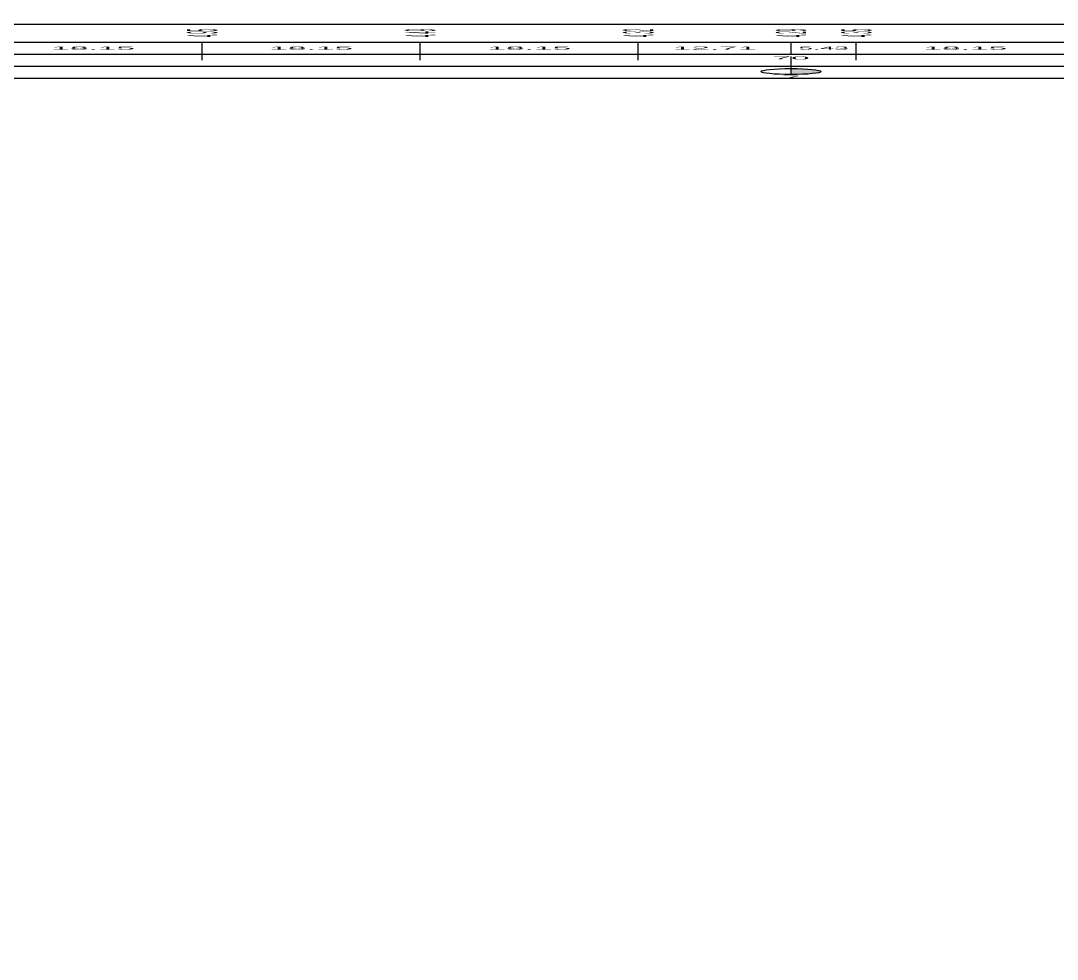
# Model space of a CAD drawing. Header units: millimetres. Extents: x 263685 to 14136308, y -2404013 to 2433772.
# Drawn here: x 6728087 to 6814357, y 279819 to 357908 of the extents above; entities that cross this region are included whole.
import ezdxf
from ezdxf import colors
from ezdxf.entities.mleader import LeaderData, LeaderLine
from ezdxf.enums import TextEntityAlignment as Align
from ezdxf.math import Vec2, Vec3

# ---------------------------------------------------------------- set-up
doc = ezdxf.new("R2010")
doc.units = ezdxf.units.MM
doc.layers.add('1-Бетон', color=106, linetype='Continuous', lineweight=35)
doc.layers.add('ИС_Выноски', color=3, linetype='Continuous', lineweight=18)
for name, color, linetype in [('Километры', 7, 'Continuous'), ('Пикеты', 7, 'Continuous'), ('Прямые и кривые в плане', 7, 'Continuous'), ('Таблица', 7, 'Continuous'), ('Черные отметки', 3, 'Continuous')]:
    doc.layers.add(name, color=color, linetype=linetype)
doc.styles.add('ISOCPEUR', font='isocpeur.ttf', dxfattribs={"width": 0.8, "oblique": 15, "height": 2.5})
doc.styles.get("Standard").update_dxf_attribs({"font": 'arial.ttf'})

# ---------------------------------------------------------------- blocks, each defined once
blk = doc.blocks.new('_None')
blk = doc.blocks.new('мост план кальмиус')
at = {"layer": 'ИС_Выноски'}
ml = blk.add_multileader_mtext('Standard', dxfattribs=at)
ml.set_content('Ось ростверка опоры ОК1 ПК69+83,01', color=256, style='ISOCPEUR')
ml.set_leader_properties(color=256, linetype='ByLayer')
ml.set_arrow_properties(name='NONE')
ml.build(insert=Vec2(0, 0))
ml.multileader.update_dxf_attribs({"text_left_attachment_type": 6, "text_right_attachment_type": 6, "dogleg_length": 0.36, "arrow_head_size": 600, "scale": 200})
ctx = ml.context
ctx.base_point, ctx.scale, ctx.char_height, ctx.arrow_head_size, ctx.landing_gap_size, ctx.plane_origin, ctx.plane_x_axis, ctx.plane_y_axis = Vec3(-71559.4, -29343.2), 200, 1200, 600, 125, Vec3(-64563.7, -7220.7), Vec3(0, 1), Vec3(-1, 0)
ctx.left_attachment, ctx.right_attachment, ctx.text_align_type = 6, 6, 1
notes = []
notes.append((ctx, [(1, (1, 1, 0), (-71559.4, -15938.6), (0, -1), 161, [(1, [(-71559.4, -14056.5)], 0, [])])]))
ctx.mtext.insert, ctx.mtext.text_direction, ctx.mtext.rotation, ctx.mtext.width, ctx.mtext.alignment, ctx.mtext.flow_direction = Vec3(-72999.4, -22721.4), Vec3(0, 1), 1.5707963, 14528.782, 2, 5
ml = blk.add_multileader_mtext('Standard', dxfattribs=at)
ml.set_content('Ось опоры ОП2 \\PПК 70+5,09', color=256, style='ISOCPEUR')
ml.set_leader_properties(color=256, linetype='ByLayer')
ml.set_arrow_properties(name='NONE')
ml.build(insert=Vec2(0, 0))
ml.multileader.update_dxf_attribs({"text_left_attachment_type": 6, "text_right_attachment_type": 6, "dogleg_length": 0.36, "arrow_head_size": 600, "scale": 200})
ctx = ml.context
ctx.base_point, ctx.scale, ctx.char_height, ctx.arrow_head_size, ctx.landing_gap_size, ctx.plane_origin, ctx.plane_x_axis, ctx.plane_y_axis = Vec3(-49547.1, -28758.8), 200, 1200, 600, 125, Vec3(-42551.4, -9400.5), Vec3(0, 1), Vec3(-1, 0)
ctx.left_attachment, ctx.right_attachment, ctx.text_align_type = 6, 6, 1
notes.append((ctx, [(1, (1, 1, 0), (-49547.1, -19064.7), (0, -1), 161, [(1, [(-49547.1, -16236.4)], 0, [])])]))
ctx.mtext.insert, ctx.mtext.text_direction, ctx.mtext.rotation, ctx.mtext.width, ctx.mtext.alignment, ctx.mtext.flow_direction = Vec3(-50987.1, -23992.3), Vec3(0, 1), 1.5707963, 12285.253, 2, 5
for ctx, leaders in notes:
    for number, flags, end, landing, length, lines in leaders:
        leader = LeaderData()
        leader.index, (leader.has_last_leader_line, leader.has_dogleg_vector, leader.attachment_direction) = number, flags
        leader.last_leader_point, leader.dogleg_vector, leader.dogleg_length = Vec3(end), Vec3(landing), length
        for number, points, colour, breaks in lines:
            line = LeaderLine()
            line.index, line.vertices, line.color, line.breaks = number, Vec3.list(points), colors.encode_raw_color(colour), breaks
            leader.lines.append(line)
        ctx.leaders.append(leader)

msp = doc.modelspace()

# ---------------------------------------------------------------- hatches: boundary and pattern name
at = {"layer": 'Километры', "linetype": 'Continuous'}
h = msp.add_hatch(color=256, dxfattribs=at)
edge = h.paths.add_edge_path()
edge.add_ellipse((6792197.1445, 353681.7517), major_axis=(2500, 0), ratio=0.1, start_angle=270, end_angle=450, ccw=False)
edge.add_line((6792197.1445, 353431.7517), (6792197.1445, 353931.7517))

# ---------------------------------------------------------------- linework, layer by layer
msp.add_line((6792197.1445, 353431.7517), (6792197.1445, 354931.7517), dxfattribs=at)
msp.add_ellipse((6792197.1445, 353681.7517), major_axis=(2500, 0), ratio=0.1, dxfattribs=at)
at = {"layer": 'Прямые и кривые в плане', "linetype": 'Continuous'}
for p, q in [((6743185.0802, 354631.7517), (6743185.0802, 355131.7517)), ((6761333.6131, 354631.7517), (6761333.6131, 355131.7517)), ((6779482.1459, 354631.7517), (6779482.1459, 355131.7517)), ((6797630.6788, 354631.7517), (6797630.6788, 355131.7517)), ((6725036.5474, 354131.7517), (6743185.0802, 354131.7517)), ((6743185.0802, 354131.7517), (6761333.6131, 354131.7517)), ((6761333.6131, 354131.7517), (6779482.1459, 354131.7517)), ((6779482.1459, 354131.7517), (6797630.6788, 354131.7517)), ((6797630.6788, 354131.7517), (6815779.2117, 354131.7517))]:
    msp.add_line(p, q, dxfattribs=at)
at = {"layer": 'Таблица', "linetype": 'Continuous'}
for p, q in [((6598408.6098, 357631.7517), (6998408.6098, 357631.7517)), ((6598408.6098, 356131.7517), (6998408.6098, 356131.7517)), ((6598408.6098, 355131.7517), (6998408.6098, 355131.7517)), ((6598408.6098, 353131.7517), (6998408.6098, 353131.7517))]:
    msp.add_line(p, q, dxfattribs=at)
at = {"layer": 'Черные отметки', "color": 251, "linetype": 'Continuous', "true_color": 0x636466}
for p, q in [((6743185.0802, 355131.7517), (6743185.0802, 356131.7517)), ((6761333.6131, 355131.7517), (6761333.6131, 356131.7517)), ((6779482.1459, 355131.7517), (6779482.1459, 356131.7517)), ((6792197.1445, 355131.7517), (6792197.1445, 356131.7517)), ((6797630.6788, 355131.7517), (6797630.6788, 356131.7517))]:
    msp.add_line(p, q, dxfattribs=at)

# ---------------------------------------------------------------- block references
at = {"layer": '1-Бетон'}
msp.add_blockref('мост план кальмиус', (6853073.53, -668947.9294), dxfattribs=at)

# ---------------------------------------------------------------- texts
at = {"layer": 'Километры', "linetype": 'Continuous', "width": 8}
msp.add_text('7', height=250, dxfattribs=at).set_placement((6792197.1445, 353081.7517), align=Align.CENTER)
at = {"layer": 'Пикеты', "linetype": 'Continuous', "width": 8}
msp.add_text('70', height=250, dxfattribs=at).set_placement((6792197.1445, 354685.2284), align=Align.CENTER)
at = {"layer": 'Черные отметки', "color": 251, "linetype": 'Continuous', "true_color": 0x636466, "oblique": 0.000024794, "width": 0.08}
for s, p in [('4.95', (6743185.0802, 356881.7517)), ('4.49', (6761333.6131, 356881.7517)), ('4.32', (6779482.1459, 356881.7517)), ('4.29', (6792197.1445, 356881.7517)), ('4.35', (6797630.6788, 356881.7517))]:
    msp.add_text(s, height=2500, rotation=90.000025045, dxfattribs=at).set_placement(p, align=Align.MIDDLE_CENTER)
at = {"layer": 'Черные отметки', "color": 251, "linetype": 'Continuous', "true_color": 0x636466}
for s, width, p in [('18.15', 8, (6734110.8138, 355631.7517)), ('18.15', 8, (6752259.3466, 355631.7517)), ('18.15', 8, (6770407.8795, 355631.7517)), ('12.71', 8, (6785839.6452, 355631.7517)), ('5.43', 6.133602, (6794913.9116, 355631.7517)), ('18.15', 8, (6806704.9452, 355631.7517))]:
    msp.add_text(s, height=250, dxfattribs=dict(at, width=width)).set_placement(p, align=Align.MIDDLE_CENTER)

# ---------------------------------------------------------------- leaders
at = {"layer": 'ИС_Выноски'}
ml = msp.add_multileader_mtext('Standard', dxfattribs=at)
ml.set_content('Ось ростверка опоры ОК1 ПК69+83,01', color=256, style='ISOCPEUR')
ml.set_leader_properties(color=256, linetype='ByLayer')
ml.set_arrow_properties(name='NONE')
ml.build(insert=Vec2(0, 0))
ml.multileader.update_dxf_attribs({"text_left_attachment_type": 6, "text_right_attachment_type": 6, "dogleg_length": 0.36, "arrow_head_size": 600, "scale": 200})
ctx = ml.context
ctx.base_point, ctx.scale, ctx.char_height, ctx.arrow_head_size, ctx.landing_gap_size, ctx.plane_origin, ctx.plane_x_axis, ctx.plane_y_axis = Vec3(6781514.1051, -499648.0884), 200, 1200, 600, 125, Vec3(6788509.7816, -477525.5628), Vec3(0, 1), Vec3(-1, 0)
ctx.left_attachment, ctx.right_attachment, ctx.text_align_type = 6, 6, 1
notes = []
notes.append((ctx, [(1, (1, 1, 0), (6781514.1051, -486243.5076), (0, -1), 161.0417, [(1, [(6781514.1051, -484361.4012)], 0, [])])]))
ctx.mtext.insert, ctx.mtext.text_direction, ctx.mtext.rotation, ctx.mtext.width, ctx.mtext.alignment, ctx.mtext.flow_direction = Vec3(6780074.1051, -493026.3189), Vec3(0, 1), 1.5707963268, 14528.78159, 2, 5
ml = msp.add_multileader_mtext('Standard', dxfattribs=at)
ml.set_content('Ось опоры ОП2 \\PПК 70+5,09', color=256, style='ISOCPEUR')
ml.set_leader_properties(color=256, linetype='ByLayer')
ml.set_arrow_properties(name='NONE')
ml.build(insert=Vec2(0, 0))
ml.multileader.update_dxf_attribs({"text_left_attachment_type": 6, "text_right_attachment_type": 6, "dogleg_length": 0.36, "arrow_head_size": 600, "scale": 200})
ctx = ml.context
ctx.base_point, ctx.scale, ctx.char_height, ctx.arrow_head_size, ctx.landing_gap_size, ctx.plane_origin, ctx.plane_x_axis, ctx.plane_y_axis = Vec3(6803526.425, -499063.6887), 200, 1200, 600, 125, Vec3(6810522.1015, -479705.4074), Vec3(0, 1), Vec3(-1, 0)
ctx.left_attachment, ctx.right_attachment, ctx.text_align_type = 6, 6, 1
notes.append((ctx, [(1, (1, 1, 0), (6803526.425, -489369.5689), (0, -1), 161.0417, [(1, [(6803526.425, -486541.2457)], 0, [])])]))
ctx.mtext.insert, ctx.mtext.text_direction, ctx.mtext.rotation, ctx.mtext.width, ctx.mtext.alignment, ctx.mtext.flow_direction = Vec3(6802086.425, -494297.1497), Vec3(0, 1), 1.5707963268, 12285.253308, 2, 5
for ctx, leaders in notes:
    for number, flags, end, landing, length, lines in leaders:
        leader = LeaderData()
        leader.index, (leader.has_last_leader_line, leader.has_dogleg_vector, leader.attachment_direction) = number, flags
        leader.last_leader_point, leader.dogleg_vector, leader.dogleg_length = Vec3(end), Vec3(landing), length
        for number, points, colour, breaks in lines:
            line = LeaderLine()
            line.index, line.vertices, line.color, line.breaks = number, Vec3.list(points), colors.encode_raw_color(colour), breaks
            leader.lines.append(line)
        ctx.leaders.append(leader)

doc.saveas('drawing.dxf')
